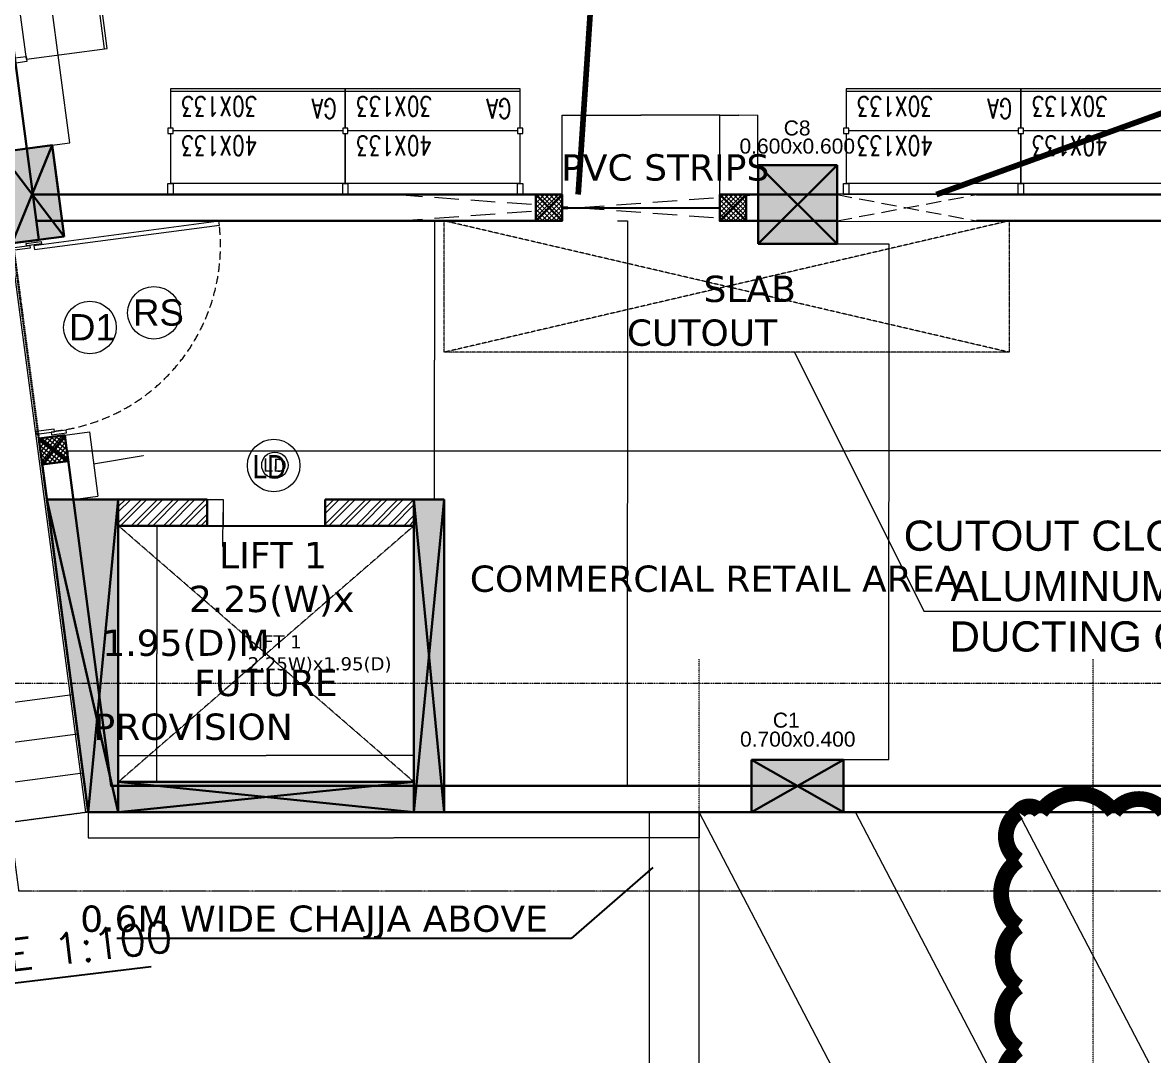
# Model space of a CAD drawing. Header units: inches. Extents: x 6 to 183294, y -48183 to 78918.
# Drawn here: x 122417 to 131022, y 34739 to 42599 of the extents above; entities that cross this region are included whole.
import ezdxf
from ezdxf.enums import TextEntityAlignment as Align

# ---------------------------------------------------------------- set-up
doc = ezdxf.new("R2010")
doc.units = ezdxf.units.IN
doc.header["$MEASUREMENT"] = 0
doc.set_wipeout_variables(frame=1)
doc.header["$PDMODE"] = 35
for name, pattern in [('( Hidden )', [0.375, 0.25, -0.125]), ('DASH', [0.35, 0.25, -0.1]), ('DIVIDE2', [0.625, 0.25, -0.125, 0, -0.125, 0, -0.125]), ('HIDDEN', [0.375, 0.25, -0.125]), ('PHANTOM2', [1.25, 0.625, -0.125, 0.125, -0.125, 0.125, -0.125])]:
    doc.linetypes.add(name, pattern=pattern)
for name, color, linetype, lineweight in [('asl comments 12-01-2023', 8, 'Continuous', 0), ('RACK', 8, 'Continuous', 0), ('RACKS CORE & NON-CORE', 8, 'Continuous', 0), ('SDA_COL NO. DETAILS', 8, 'Continuous', 0), ('SDA_DIM', 8, 'Continuous', 5), ('SDA_DIM DETAILS', 8, 'Continuous', 0), ('SDA_DOOR', 2, 'Continuous', 5), ('SDA_MEP CUTOUT_SLEEVES', 8, 'Continuous', 0), ('SDA_MEP INPUTS', 8, 'Continuous', 0), ('SDA_PLAN', 8, 'Continuous', 0), ('SDA_PROJECTIONS', 8, 'HIDDEN', 0), ('SDA_RCC', 1, 'Continuous', 30), ('SDA_SCHEDULES', 8, 'Continuous', 0), ('SDA_SCHEDULES DETAIL', 8, 'Continuous', 0), ('SDA_SECTION LINE', 8, 'Continuous', 0), ('SDA_TEXT_DETAILS', 8, 'Continuous', 0), ('SDA_TEXT_RAMP DETAILS', 8, 'Continuous', 0), ('SDA_VOID', 8, 'HIDDEN', 0), ('SDA_WALL', 7, 'Continuous', 30), ('Substation', 7, 'Continuous', 0)]:
    doc.layers.add(name, color=color, linetype=linetype, lineweight=lineweight)
doc.layers.add('S-COLUMN', color=1, linetype='Continuous')
doc.layers.add('SDA_TEXT', color=21, linetype='Continuous')
doc.styles.add('AR', font='arial.ttf')
doc.styles.add('arial', font='verdana.ttf')
doc.styles.add('ROMANS', font='simplex.shx', dxfattribs={"width": 0.7})
doc.styles.add('SIMP2', font='simplex.shx', dxfattribs={"height": 0.15})
doc.styles.get("Standard").update_dxf_attribs({"font": 'txt.shx'})
doc.styles.add('SWA', font='simplex.shx', dxfattribs={"width": 0.75, "height": 0.23})
doc.styles.add('UNIQUE', font='times.ttf', dxfattribs={"height": 0.16})
doc.linetypes.add('ZIGZAG', pattern='A,0.0001,-0.2,[131,ltypeshp.shx,S=0.2,R=0,X=-0.2,Y=0],-0.4,[131,ltypeshp.shx,S=0.2,R=180,X=0.2,Y=0],-0.2', length=0.8001)
doc.dimstyles.new('SDA-100', dxfattribs={"dimtxt": 0.2, "dimasz": 0.18, "dimexe": 0.18, "dimexo": 0.0625, "dimgap": 0.015, "dimtad": 0, "dimzin": 0, "dimdsep": 46, "dimtxsty": 'Standard', "dimblk": 'ARCHTICK', "dimcen": 0.09, "dimclrd": 27, "dimclre": 27, "dimclrt": 21, "dimadec": 0, "dimazin": 0, "dimtfac": 1, "dimtofl": 0, "dimtmove": 1, "dimatfit": 3, "dimfxl": 0, "dimtolj": 1, "dimtzin": 0, "dimlwd": -1, "dimlwe": -1, "dimarcsym": 0})
doc.dimstyles.new('SDA-50', dxfattribs={"dimtxt": 0.1, "dimasz": 0.05, "dimexe": 0.09, "dimexo": 0.009, "dimgap": 0, "dimtad": 0, "dimzin": 0, "dimdsep": 46, "dimtxsty": 'Standard', "dimblk": 'ARCHTICK', "dimcen": 0.1, "dimclrd": 27, "dimclre": 27, "dimclrt": 21, "dimadec": 0, "dimazin": 0, "dimtfac": 1, "dimtofl": 0, "dimtmove": 1, "dimatfit": 3, "dimfxl": 0, "dimtolj": 1, "dimtzin": 0, "dimlwd": -1, "dimlwe": -1, "dimarcsym": 0})
doc.dimstyles.new('SITE DIM', dxfattribs={"dimtxt": 0.15, "dimasz": 0.1, "dimexe": 0.1, "dimexo": 0.1, "dimgap": 0.1, "dimtad": 0, "dimzin": 0, "dimdsep": 46, "dimtxsty": 'SIMP2', "dimcen": 0.09, "dimdle": 0.15, "dimclrd": 5, "dimclre": 5, "dimclrt": 7, "dimazin": 0, "dimtfac": 1, "dimtofl": 0, "dimtmove": 0, "dimatfit": 3, "dimfxl": 0, "dimtolj": 1, "dimtzin": 0, "dimarcsym": 0})

# ---------------------------------------------------------------- blocks, each defined once
blk = doc.blocks.new('A$C69F62081')
blk.add_wipeout([(-0.5, 0), (0.5, 0), (0.5, 1), (-0.5, 1)]).dxf.layer = 'SDA_MEP CUTOUT_SLEEVES'
at = {"layer": 'SDA_MEP CUTOUT_SLEEVES', "linetype": '( Hidden )'}
for p, q in [((-0.5, 0), (0.5, 1)), ((-0.5, 1), (0.5, 0))]:
    blk.add_line(p, q, dxfattribs=at)
blk = doc.blocks.new('_ArchTick')
at = {"color": 0, "const_width": 0.15}
blk.add_lwpolyline([(-0.5, -0.5), (0.5, 0.5)], dxfattribs=at)
blk = doc.blocks.new('*D815')
at = {"layer": 'Defpoints', "color": 0}
for p in [(123820, 38970), (123820, 38770), (123941.9, 38770)]:
    blk.add_point(p, dxfattribs=at)
at = {"layer": 'SDA_DIM DETAILS'}
for p, q in [((123820, 38970), (123942, 38970)), ((123941.9, 38970), (123941.9, 38770)), ((123941.1, 38612.6), (123941.9, 38870)), ((123820, 38770), (123942, 38770)), ((123941.1, 38612.6), (123941.1, 38612.6))]:
    blk.add_line(p, q, dxfattribs=at)
at = {"layer": 'SDA_DIM DETAILS', "xscale": 0.05, "yscale": 0.05, "zscale": 0.05}
for p, rotation in [((123941.9, 38970), 90), ((123941.9, 38770), 270)]:
    blk.add_blockref('_ArchTick', p, dxfattribs=dict(at, rotation=rotation))
at = {"layer": 'SDA_DIM DETAILS', "insert": (123941.1, 38612.4), "char_height": 0.1, "attachment_point": 5, "rotation": 90}
blk.add_mtext('\\A1;200.00', dxfattribs=at)
blk = doc.blocks.new('*D816')
at = {"layer": 'Defpoints', "color": 0}
for p in [(125395, 37020.5), (123145, 36820), (125395, 36820)]:
    blk.add_point(p, dxfattribs=at)
at = {"layer": 'SDA_DIM DETAILS'}
for p, q in [((123145, 36820), (123145, 37020.5)), ((123145, 37020.5), (124269.7, 37020.5)), ((125395, 37020.5), (124270.3, 37020.5)), ((125395, 36820), (125395, 37020.5))]:
    blk.add_line(p, q, dxfattribs=at)
at = {"layer": 'SDA_DIM DETAILS', "xscale": 0.05, "yscale": 0.05, "zscale": 0.05, "rotation": 180}
blk.add_blockref('_ArchTick', (123145, 37020.5), dxfattribs=at)
at = {"layer": 'SDA_DIM DETAILS', "xscale": 0.05, "yscale": 0.05, "zscale": 0.05}
blk.add_blockref('_ArchTick', (125395, 37020.5), dxfattribs=at)
at = {"layer": 'SDA_DIM DETAILS', "insert": (124270, 37020.5), "char_height": 0.1, "attachment_point": 5}
blk.add_mtext('\\A1;2250.00', dxfattribs=at)
blk = doc.blocks.new('*D817')
at = {"layer": 'Defpoints', "color": 0}
for p in [(123145, 38770), (123145, 36820), (123438.5, 36820)]:
    blk.add_point(p, dxfattribs=at)
at = {"layer": 'SDA_DIM DETAILS'}
for p, q in [((123145, 38770), (123438.5, 38770)), ((123438.5, 38770), (123438.5, 37795.2)), ((123438.5, 36820), (123438.5, 37794.7)), ((123145, 36820), (123438.5, 36820))]:
    blk.add_line(p, q, dxfattribs=at)
at = {"layer": 'SDA_DIM DETAILS', "xscale": 0.05, "yscale": 0.05, "zscale": 0.05}
for p, rotation in [((123438.5, 38770), 90), ((123438.5, 36820), 270)]:
    blk.add_blockref('_ArchTick', p, dxfattribs=dict(at, rotation=rotation))
at = {"layer": 'SDA_DIM DETAILS', "insert": (123438.5, 37795), "char_height": 0.1, "attachment_point": 5, "rotation": 90}
blk.add_mtext('\\A1;1950.00', dxfattribs=at)
blk = doc.blocks.new('A$C7A2D250A')
at = {"layer": 'SDA_RCC', "extrusion": (0, 0, -1)}
h = blk.add_hatch(color=252, dxfattribs=at)
h.dxf.hatch_style = 1
h.paths.add_polyline_path([(0.5, -0.5), (0.5, 0.5), (-0.5, 0.5), (-0.5, -0.5)])
for p, q in [((-0.5, -0.5), (0.5, 0.5)), ((0.5, -0.5), (-0.5, 0.5)), ((-0.5, -0.5), (-0.5, 0.5)), ((-0.5, 0.5), (0.5, 0.5)), ((0.5, 0.5), (0.5, -0.5)), ((0.5, -0.5), (-0.5, -0.5))]:
    blk.add_line(p, q, dxfattribs=at)
blk = doc.blocks.new('*U201')
at = {"linetype": 'Continuous', "lineweight": 0}
for points in [[(0, -0.1), (0.035, -0.1), (0.035, -0.115), (0.055, -0.115), (0.055, 0.025), (0.035, 0.025), (0.035, 0.115), (0.015, 0.115), (0.015, 0.1), (0, 0.1)], [(1.5, -0.1), (1.465, -0.1), (1.465, -0.115), (1.445, -0.115), (1.445, 0.025), (1.465, 0.025), (1.465, 0.115), (1.485, 0.115), (1.485, 0.1), (1.5, 0.1)]]:
    blk.add_wipeout(points, dxfattribs=at).dxf.layer = 'SDA_DOOR'
at = {"layer": 'SDA_DOOR', "color": 7, "linetype": 'Continuous', "lineweight": 30}
for p, q in [((0, 0.1), (0, -0.1)), ((1.5, 0.1), (1.5, -0.1))]:
    blk.add_line(p, q, dxfattribs=at)
at = {"layer": 'SDA_DOOR', "linetype": 'Continuous'}
for points in [[(0.07, 1.475), (0.04, 1.475), (0.04, 0.055), (0.07, 0.055)], [(0.07, 1.475), (0.04, 1.475), (0.04, 0.055), (0.07, 0.055)], [(0.015, 0), (0.015, 0.115), (0.035, 0.115), (0.035, 0)], [(1.485, 0), (1.485, 0.115), (1.465, 0.115), (1.465, 0)], [(0.035, -0.115), (0.035, 0.025), (0.055, 0.025), (0.055, -0.115)], [(1.465, -0.115), (1.465, 0.025), (1.445, 0.025), (1.445, -0.115)]]:
    blk.add_lwpolyline(points, close=True, dxfattribs=at)
at = {"layer": 'SDA_DOOR', "linetype": '( Hidden )', "ltscale": 0.25}
blk.add_arc((0.04, 0.055), 1.4203, 358.78971, 88.78971, dxfattribs=at)
blk = doc.blocks.new('A$C7A0A1DC5')
blk.add_wipeout([(0, 1), (1, 1), (1, 0), (0, 0)]).dxf.layer = 'SDA_RCC'
at = {"layer": 'SDA_RCC', "lineweight": 5}
h = blk.add_hatch(dxfattribs=at)
h.set_pattern_fill('ANSI37', color=252, scale=0.04, style=0)
h.set_pattern_definition([(45, (0, 0), (-0.089803, 0.089803), []), (135, (0, 0), (-0.089803, -0.089803), [])])
h.paths.add_polyline_path([(0, 1), (1, 1), (1, 0), (0, 0)])
at = {"layer": 'SDA_RCC'}
for p, q in [((0, 1), (1, 0)), ((1, 1), (0, 0))]:
    blk.add_line(p, q, dxfattribs=at)
blk.add_lwpolyline([(0, 1), (1, 1), (1, 0), (0, 0)], close=True, dxfattribs=at)
blk = doc.blocks.new('*U203')
blk.add_circle((0.2, 0.2), 0.2)
at = {"style": 'AR'}
blk.add_attdef('DOOR', (0.0399, 0.102), '', height=0.2, dxfattribs=at)
blk = doc.blocks.new('*U155')
blk.add_circle((0.2, 0.2), 0.2)
at = {"style": 'AR'}
blk.add_attdef('DOOR', text='', height=0.2, dxfattribs=at).set_placement((0.2, 0.2), align=Align.MIDDLE_CENTER)
blk = doc.blocks.new('*U239')
blk.add_circle((0.2, 0.2), 0.2)
at = {"style": 'AR'}
blk.add_attdef('DOOR', (0.0399, 0.102), '', height=0.2, dxfattribs=at)
blk = doc.blocks.new('COL NOS DETAIL 9 JUNE')
at = {"layer": 'SDA_COL NO. DETAILS', "ltscale": 0.8, "style": 'AR'}
for s, p in [('C8', (54.0918, -119.2214)), ('0.600x0.600', (53.7555, -119.3593)), ('C1', (54.0088, -123.7278)), ('0.700x0.400', (53.7593, -123.8723, -98.799))]:
    blk.add_text(s, height=0.1143, dxfattribs=at).set_placement(p, align=Align.TOP_LEFT)
blk = doc.blocks.new('*D687')
at = {"layer": 'Defpoints', "color": 0}
for p in [(125548.3, 41090), (125551.9, 41090), (125548.3, 38970)]:
    blk.add_point(p, dxfattribs=at)
at = {"layer": 'SDA_DIM', "color": 27}
for p, q in [((125548.4, 41090), (125552.1, 41090)), ((125551.9, 41090), (125551.9, 40030.5)), ((125551.9, 38970), (125551.9, 40029.4)), ((125548.4, 38970), (125552.1, 38970))]:
    blk.add_line(p, q, dxfattribs=at)
at = {"layer": 'SDA_DIM', "color": 27, "xscale": 0.18, "yscale": 0.18, "zscale": 0.18}
for p, rotation in [((125551.9, 41090), 90), ((125551.9, 38970), 270)]:
    blk.add_blockref('_ArchTick', p, dxfattribs=dict(at, rotation=rotation))
at = {"layer": 'SDA_DIM', "color": 21, "insert": (125551.9, 40030), "char_height": 0.2, "attachment_point": 5, "rotation": 90}
blk.add_mtext('\\A1;2120.00', dxfattribs=at)
blk = doc.blocks.new('*D688')
at = {"layer": 'Defpoints', "color": 0}
for p in [(122737.8, 39459.6), (122989.4, 38994.7), (122802.4, 38970)]:
    blk.add_point(p, dxfattribs=at)
at = {"layer": 'SDA_DIM', "color": 27}
for p, q in [((122737.8, 39459.6), (122924.9, 39484.3)), ((122924.7, 39484.3), (122989.4, 38994.7)), ((123333.5, 39302.4), (122957.1, 39239.5)), ((123333.5, 39302.4), (123333.5, 39302.4)), ((122802.5, 38970), (122989.6, 38994.7))]:
    blk.add_line(p, q, dxfattribs=at)
at = {"layer": 'SDA_DIM', "color": 27, "xscale": 0.18, "yscale": 0.18, "zscale": 0.18}
for p, rotation in [((122924.7, 39484.3), 97.52280448127408), ((122989.4, 38994.7), 277.5228044812741)]:
    blk.add_blockref('_ArchTick', p, dxfattribs=dict(at, rotation=rotation))
at = {"layer": 'SDA_DIM', "color": 21, "insert": (123333.5, 39302.9), "char_height": 0.2, "attachment_point": 5, "rotation": 277.5228}
blk.add_mtext('\\A1;493.87', dxfattribs=at)
blk = doc.blocks.new('*D690')
at = {"layer": 'Defpoints', "color": 0}
for p in [(128013, 41893), (127722.5, 41290), (128012.8, 41289.8)]:
    blk.add_point(p, dxfattribs=at)
at = {"layer": 'SDA_DIM', "color": 27}
for p, q in [((127722.5, 41290), (127722.7, 41893.3)), ((127722.7, 41893.2), (127867.4, 41893.1)), ((128013, 41893), (127868.4, 41893.1)), ((128012.8, 41289.9), (128013, 41893.2))]:
    blk.add_line(p, q, dxfattribs=at)
at = {"layer": 'SDA_DIM', "color": 27, "xscale": 0.18, "yscale": 0.18, "zscale": 0.18}
for p, rotation in [((127722.7, 41893.2), 179.9751135142438), ((128013, 41893), 359.9751135142437)]:
    blk.add_blockref('_ArchTick', p, dxfattribs=dict(at, rotation=rotation))
at = {"layer": 'SDA_DIM', "color": 21, "insert": (127867.9, 41893.1), "char_height": 0.2, "attachment_point": 5, "rotation": 359.97511}
blk.add_mtext('\\A1;290.32', dxfattribs=at)
blk = doc.blocks.new('*D701')
at = {"layer": 'Defpoints', "color": 0}
for p in [(126944.5, 41090), (127019.8, 41090), (126944.5, 36790)]:
    blk.add_point(p, dxfattribs=at)
at = {"layer": 'SDA_DIM', "color": 27}
for p, q in [((126944.5, 41090), (127020, 41090)), ((127019.8, 41090), (127019.8, 38940.5)), ((127019.8, 36790), (127019.8, 38939.4)), ((126944.5, 36790), (127020, 36790))]:
    blk.add_line(p, q, dxfattribs=at)
at = {"layer": 'SDA_DIM', "color": 27, "xscale": 0.18, "yscale": 0.18, "zscale": 0.18}
for p, rotation in [((127019.8, 41090), 90), ((127019.8, 36790), 270)]:
    blk.add_blockref('_ArchTick', p, dxfattribs=dict(at, rotation=rotation))
at = {"layer": 'SDA_DIM', "color": 21, "insert": (127019.8, 38940), "char_height": 0.2, "attachment_point": 5, "rotation": 90}
blk.add_mtext('\\A1;4300.00', dxfattribs=at)
blk = doc.blocks.new('*D702')
at = {"layer": 'Defpoints', "color": 0}
for p in [(128619.2, 40915), (128619.2, 36990), (129008.5, 36990)]:
    blk.add_point(p, dxfattribs=at)
at = {"layer": 'SDA_DIM', "color": 27}
for p, q in [((128619.3, 40915), (129008.7, 40915)), ((129008.5, 40915), (129008.5, 38953.1)), ((129008.5, 36990), (129008.5, 38951.9)), ((128619.3, 36990), (129008.7, 36990))]:
    blk.add_line(p, q, dxfattribs=at)
at = {"layer": 'SDA_DIM', "color": 27, "xscale": 0.18, "yscale": 0.18, "zscale": 0.18}
for p, rotation in [((129008.5, 40915), 90), ((129008.5, 36990), 270)]:
    blk.add_blockref('_ArchTick', p, dxfattribs=dict(at, rotation=rotation))
at = {"layer": 'SDA_DIM', "color": 21, "insert": (129008.5, 38952.5), "char_height": 0.2, "attachment_point": 5, "rotation": 90}
blk.add_mtext('\\A1;3925.00', dxfattribs=at)
blk = doc.blocks.new('*D703')
at = {"layer": 'Defpoints', "color": 0}
for p in [(134665, 39339), (122763.9, 39261.3), (134665, 39261.3)]:
    blk.add_point(p, dxfattribs=at)
at = {"layer": 'SDA_DIM', "color": 27}
for p, q in [((122763.9, 39261.4), (122763.9, 39339.2)), ((122763.9, 39339), (128713.9, 39339)), ((134665, 39339), (128715, 39339)), ((134665, 39261.4), (134665, 39339.2))]:
    blk.add_line(p, q, dxfattribs=at)
at = {"layer": 'SDA_DIM', "color": 27, "xscale": 0.18, "yscale": 0.18, "zscale": 0.18, "rotation": 180}
blk.add_blockref('_ArchTick', (122763.9, 39339), dxfattribs=at)
at = {"layer": 'SDA_DIM', "color": 27, "xscale": 0.18, "yscale": 0.18, "zscale": 0.18}
blk.add_blockref('_ArchTick', (134665, 39339), dxfattribs=at)
at = {"layer": 'SDA_DIM', "color": 21, "insert": (128714.5, 39339), "char_height": 0.2, "attachment_point": 5}
blk.add_mtext('\\A1;11901.03', dxfattribs=at)
blk = doc.blocks.new('*D723')
at = {"layer": 'Defpoints', "color": 0}
for p in [(122056.6, 44614.2), (122383.6, 44657.3), (122449.2, 41640)]:
    blk.add_point(p, dxfattribs=at)
at = {"layer": 'SDA_DIM', "color": 27}
for p, q in [((122056.6, 44614.2), (122383.8, 44657.4)), ((122383.6, 44657.3), (122579.9, 43170.8)), ((122776.3, 41683.1), (122580, 43169.7)), ((122449.3, 41640), (122776.5, 41683.2))]:
    blk.add_line(p, q, dxfattribs=at)
at = {"layer": 'SDA_DIM', "color": 27, "xscale": 0.18, "yscale": 0.18, "zscale": 0.18}
for p, rotation in [((122383.6, 44657.3), 97.52045994386103), ((122776.3, 41683.1), 277.520459943861)]:
    blk.add_blockref('_ArchTick', p, dxfattribs=dict(at, rotation=rotation))
at = {"layer": 'SDA_DIM', "color": 21, "insert": (122580, 43170.2), "char_height": 0.2, "attachment_point": 5, "rotation": 277.52046}
blk.add_mtext('\\A1;3000.00', dxfattribs=at)
blk = doc.blocks.new('*D734')
at = {"layer": 'Defpoints', "color": 0}
for p in [(122915.1, 36589.9), (127565, 36589.9), (127565, 36395)]:
    blk.add_point(p, dxfattribs=at)
at = {"layer": 'SDA_DIM', "color": 27}
for p, q in [((122915.1, 36589.9), (122915.1, 36394.8)), ((127565, 36589.9), (127565, 36394.8)), ((122915.1, 36395), (125239.4, 36395)), ((127565, 36395), (125240.6, 36395))]:
    blk.add_line(p, q, dxfattribs=at)
at = {"layer": 'SDA_DIM', "color": 27, "xscale": 0.18, "yscale": 0.18, "zscale": 0.18, "rotation": 180}
blk.add_blockref('_ArchTick', (122915.1, 36395), dxfattribs=at)
at = {"layer": 'SDA_DIM', "color": 27, "xscale": 0.18, "yscale": 0.18, "zscale": 0.18}
blk.add_blockref('_ArchTick', (127565, 36395), dxfattribs=at)
at = {"layer": 'SDA_DIM', "color": 21, "insert": (125240, 36395), "char_height": 0.2, "attachment_point": 5}
blk.add_mtext('\\A1;4649.91', dxfattribs=at)
blk = doc.blocks.new('*D735')
at = {"layer": 'Defpoints', "color": 0}
for p in [(127565, 36589.9), (127185.4, 30589.8), (127565, 30589.8)]:
    blk.add_point(p, dxfattribs=at)
at = {"layer": 'SDA_DIM', "color": 27}
for p, q in [((127564.9, 36589.9), (127185.3, 36589.9)), ((127185.4, 36589.9), (127185.4, 33590.4)), ((127185.4, 30589.8), (127185.4, 33589.3)), ((127564.9, 30589.8), (127185.3, 30589.8))]:
    blk.add_line(p, q, dxfattribs=at)
at = {"layer": 'SDA_DIM', "color": 27, "xscale": 0.18, "yscale": 0.18, "zscale": 0.18}
for p, rotation in [((127185.4, 36589.9), 90), ((127185.4, 30589.8), 270)]:
    blk.add_blockref('_ArchTick', p, dxfattribs=dict(at, rotation=rotation))
at = {"layer": 'SDA_DIM', "color": 21, "insert": (127185.4, 33589.9), "char_height": 0.2, "attachment_point": 5, "rotation": 90}
blk.add_mtext('\\A1;6000.08', dxfattribs=at)
blk = doc.blocks.new('*D782')
at = {"layer": 'Defpoints', "color": 0}
for p in [(127722.5, 41893.2), (126522.5, 41289.8), (127722.5, 41290)]:
    blk.add_point(p, dxfattribs=at)
at = {"layer": 'SDA_DIM', "color": 27}
for p, q in [((126522.5, 41289.9), (126522.5, 41893.3)), ((126522.5, 41893.2), (127121.9, 41893.2)), ((127722.5, 41893.2), (127123, 41893.2)), ((127722.5, 41290), (127722.5, 41893.3))]:
    blk.add_line(p, q, dxfattribs=at)
at = {"layer": 'SDA_DIM', "color": 27, "xscale": 0.18, "yscale": 0.18, "zscale": 0.18, "rotation": 180}
blk.add_blockref('_ArchTick', (126522.5, 41893.2), dxfattribs=at)
at = {"layer": 'SDA_DIM', "color": 27, "xscale": 0.18, "yscale": 0.18, "zscale": 0.18}
blk.add_blockref('_ArchTick', (127722.5, 41893.2), dxfattribs=at)
at = {"layer": 'SDA_DIM', "color": 21, "insert": (127122.5, 41893.2), "char_height": 0.2, "attachment_point": 5}
blk.add_mtext('\\A1;1200.00', dxfattribs=at)
blk = doc.blocks.new('column')
at = {"layer": 'SDA_RCC'}
h = blk.add_hatch(color=252, dxfattribs=at)
h.dxf.hatch_style = 1
h.paths.add_polyline_path([(-0.5, 0.5), (-0.5, -0.5), (0.5, -0.5), (0.5, 0.5)])
for p, q in [((-0.5, 0.5), (-0.5, -0.5)), ((0.5, 0.5), (-0.5, 0.5)), ((-0.5, -0.5), (0.5, 0.5)), ((0.5, -0.5), (-0.5, 0.5)), ((0.5, -0.5), (0.5, 0.5)), ((-0.5, -0.5), (0.5, -0.5))]:
    blk.add_line(p, q, dxfattribs=at)
blk = doc.blocks.new('NEW COLS 9 JUNE')
at = {"layer": 'S-COLUMN'}
for p, xscale, yscale, rotation in [((48.3776, -119.7824, -197.598), 0.7, 0.398734197914243, 97.52280799173022), ((54.2021, -124.2854, -197.598), 0.3999999999998636, 0.6999999999998181, 270)]:
    blk.add_blockref('column', p, dxfattribs=dict(at, xscale=xscale, yscale=yscale, rotation=rotation))
at = {"layer": 'S-COLUMN', "xscale": 0.599999999999909, "yscale": 0.6004197736397572}
blk.add_blockref('column', (54.2021, -119.8602, -197.598), dxfattribs=at)
blk = doc.blocks.new('*U504')
at = {"color": 150, "true_color": 0x007af5}
for p, q in [((20, 0), (1350, 0)), ((20, -85), (1350, -85)), ((20, -85), (20, -465)), ((1350, -465), (1350, -85)), ((20, -505), (20, -805)), ((1350, -805), (1350, -505)), ((20, -785), (1350, -785)), ((20, -805), (1350, -805))]:
    blk.add_line(p, q, dxfattribs=at)
for points in [[(40, 0), (40, -85), (0, -85), (0, 0)], [(1370, 0), (1370, -85), (1330, -85), (1330, 0)]]:
    blk.add_lwpolyline(points, close=True, dxfattribs=at)
at = {"layer": 'RACK', "color": 40, "lineweight": 5}
blk.add_line((40, -485), (1330, -485), dxfattribs=at)
for points in [[(40, -465), (0, -465), (0, -505), (40, -505)], [(1370, -465), (1330, -465), (1330, -505), (1370, -505)]]:
    blk.add_lwpolyline(points, close=True, dxfattribs=at)
at = {"layer": 'RACK', "color": 7, "lineweight": 5, "style": 'SWA', "width": 0.75}
for s, p in [('40X133', (688.6, -446.2)), ('30X133', (688.6, -746.2))]:
    blk.add_text(s, height=150, dxfattribs=at).set_placement(p)
at = {"layer": 'RACK', "color": 1, "lineweight": 5, "style": 'SWA', "width": 0.75}
blk.add_text('GA', height=150, dxfattribs=at).set_placement((86.4, -727.8))
blk = doc.blocks.new('*U501')
at = {"color": 150, "true_color": 0x007af5}
for p, q in [((20, 0), (1350, 0)), ((20, -85), (1350, -85)), ((20, -85), (20, -705)), ((1350, -705), (1350, -85)), ((20, -685), (1350, -685)), ((20, -705), (1350, -705))]:
    blk.add_line(p, q, dxfattribs=at)
for points in [[(40, 0), (40, -85), (0, -85), (0, 0)], [(1370, 0), (1370, -85), (1330, -85), (1330, 0)]]:
    blk.add_lwpolyline(points, close=True, dxfattribs=at)
at = {"style": 'ROMANS', "width": 0.8}
blk.add_text('60X133', height=200, dxfattribs=at).set_placement((402.3, -659.2))
blk = doc.blocks.new('gr cat')
at = {"color": 2}
blk.add_lwpolyline([(-25.7404, -15.1594), (-25.5476, -15.1339), (-25.4981, -15.5094)], dxfattribs=at)
at = {"layer": 'RACKS CORE & NON-CORE'}
for name, p, xscale, yscale, zscale, rotation in [('*U501', (-25.8259, -14.5087, 197.598), 0.0009999999999999996, 0.0009999999999999996, 0.0009999999999999996, 97.52045994384716), ('*U504', (-23.2972, -15.5088, 493.995), 0.001, 0.001, 0.001, 180), ('*U504', (-21.9672, -15.5088, 493.995), 0.001, 0.001, 0.001, 180), ('*U504', (-18.1552, -15.5088, -5784.5724), 0.001, 0.001, 0.001, 180), ('*U504', (-16.8252, -15.5088, -5784.5724), 0.001, 0.001, 0.001, 180)]:
    blk.add_blockref(name, p, dxfattribs=dict(at, xscale=xscale, yscale=yscale, zscale=zscale, rotation=rotation))

msp = doc.modelspace()

# ---------------------------------------------------------------- hatches: boundary and pattern name
at = {"layer": 'SDA_RCC', "extrusion": (0, 0, -1)}
h = msp.add_hatch(color=252, dxfattribs=at)
h.dxf.hatch_style = 1
h.paths.add_polyline_path([(-122600.682, 38969.968), (-122914.979, 36589.968), (-123144.979, 36589.968), (-123144.979, 38969.968)])
at = {"layer": 'SDA_RCC', "lineweight": 0}
h = msp.add_hatch(dxfattribs=at)
h.set_pattern_fill('ANSI32', color=8, scale=230, angle=360)
h.set_pattern_definition([(45, (119925.07, 14227.54), (-60.98796, 60.98796), []), (45, (119965.73, 14227.54), (-60.98796, 60.98796), [])])
h.paths.add_polyline_path([(125394.979, 38969.968), (125394.979, 38769.968), (124719.979, 38769.968), (124719.979, 38969.968)])
h.paths.add_polyline_path([(123819.979, 38969.968), (123819.979, 38769.968), (123144.979, 38769.968), (123144.979, 38969.968)])

# ---------------------------------------------------------------- linework, layer by layer
at = {"layer": 'asl comments 12-01-2023', "elevation": -197133.873}
msp.add_lwpolyline([(119377.67, 63247.632), (132232.862, 63247.636), (132232.862, 64807.636), (139711.2, 64807.636), (139711.2, 66208.336), (142228.703, 66208.324), (142228.712, 68307.636), (149143.243, 68307.636), (149143.243, 66887.636), (155075.207, 66887.635), (159065.823, 36589.341), (122898.097, 36589.339), (119377.67, 63247.632)], dxfattribs=at)
at = {"layer": 'SDA_PLAN', "elevation": -197133.873}
for points in [[(122797.15, 37482.222), (121607.479, 37325.117)], [(122836.426, 37184.804), (121646.755, 37027.699)], [(122875.703, 36887.386), (121686.031, 36730.281)], [(122914.979, 36589.968), (121725.308, 36432.863)], [(127564.979, 30539.833), (127564.979, 36589.968)], [(127564.979, 30589.833), (129131.724, 33589.968), (127564.979, 36589.968)], [(128780.948, 30589.833), (130322.01, 33589.968), (128755.265, 36589.968)], [(130020.047, 30589.833), (131561.108, 33589.968), (129994.364, 36589.968)]]:
    msp.add_lwpolyline(points, dxfattribs=at)
at = {"layer": 'SDA_RCC', "extrusion": (0, 0, -1)}
for p, q in [((122600.682, 38969.968, -197133.873), (123144.979, 36589.968, -197133.873)), ((122600.682, 38969.968, -197133.873), (122914.979, 36589.968, -197133.873)), ((123144.979, 38969.968, -197133.873), (122914.979, 36589.968, -197133.873)), ((123144.979, 36589.968, -197133.873), (123144.979, 38969.968, -197133.873)), ((122914.979, 36589.968, -197133.873), (123144.979, 36589.968, -197133.873))]:
    msp.add_line(p, q, dxfattribs=at)
at = {"layer": 'SDA_RCC'}
msp.add_line((123144.979, 38969.968, -197133.873), (122600.682, 38969.968, -197133.873), dxfattribs=at)
at = {"layer": 'SDA_RCC', "color": 7}
for p, q in [((123144.979, 38969.968, -197133.873), (123819.979, 38969.968, -197133.873)), ((123819.979, 38769.968, -197133.873), (123819.979, 38969.968, -197133.873)), ((124719.979, 38969.968, -197133.873), (125394.979, 38969.968, -197133.873)), ((124719.979, 38769.968, -197133.873), (124719.979, 38969.968, -197133.873)), ((123144.979, 38769.968, -197133.873), (123819.979, 38769.968, -197133.873)), ((124719.979, 38769.968, -197133.873), (125394.979, 38769.968, -197133.873))]:
    msp.add_line(p, q, dxfattribs=at)
at = {"layer": 'SDA_RCC', "linetype": '( Hidden )', "lineweight": 9}
for p, q in [((125394.979, 38769.968, -197133.873), (123144.979, 36819.968, -197133.873)), ((125394.979, 36820.03, -197133.873), (123144.979, 38769.968, -197133.873))]:
    msp.add_line(p, q, dxfattribs=at)
at = {"layer": 'SDA_RCC', "color": 2, "lineweight": -3}
msp.add_line((123819.979, 38769.968, -197133.873), (124719.979, 38769.968, -197133.873), dxfattribs=at)
at = {"layer": 'SDA_SCHEDULES DETAIL'}
msp.add_circle((124336.342, 39230.47, -98334.873), 100, dxfattribs=at)
at = {"layer": 'SDA_SECTION LINE', "linetype": 'PHANTOM2'}
msp.add_line((163065.331, 37569.863, -493530.873), (119443.039, 37569.863, -493530.873), dxfattribs=at)
at = {"layer": 'SDA_TEXT_RAMP DETAILS', "linetype": 'DIVIDE2', "ltscale": 0.5, "elevation": -295932.873}
for points in [[(127564.979, 30008.728), (127564.979, 37753.951)], [(130564.979, 30080.85), (130564.979, 37753.951)]]:
    msp.add_lwpolyline(points, dxfattribs=at)
at = {"layer": 'SDA_VOID', "elevation": -197133.873}
for points in [[(129924.979, 41089.968), (129924.979, 40089.968)], [(129924.979, 40089.968), (125624.979, 40089.968)]]:
    msp.add_lwpolyline(points, dxfattribs=at)
at = {"layer": 'SDA_WALL', "elevation": -197133.873}
for points in [[(122540.752, 40946.591), (120519.37, 56258.263)], [(154687.133, 36589.968), (122914.979, 36589.968), (122559.316, 39283.216)], [(154687.133, 36789.968), (123090.304, 36789.968), (122757.594, 39309.4)]]:
    msp.add_lwpolyline(points, dxfattribs=at)
at = {"layer": 'Substation', "color": 4, "const_width": 120, "elevation": -197133.873}
msp.add_lwpolyline([(131104.933, 36589.968, 0.52056705), (130719.957, 36589.968, 0.52056705), (130164.027, 36589.968, 0.52056705), (129994.364, 36589.968, 0.52056705), (129994.364, 36224.356, 0.52056705), (129994.364, 35719.953, 0.52056705), (129994.364, 35260.716, 0.52056705), (129994.364, 34785.458, 0.52056705), (129994.364, 34337.331, 0.52056705), (129994.364, 33947.37, 0.52056705), (129994.364, 33511.978, 0.52056705), (129994.364, 32893.884, 0.52056705), (129994.364, 32487.105, 0.52056705), (129994.364, 32137.237, 0.52056705), (129994.364, 31591.763, 0.52056705), (129994.364, 31010.154, 0.52056705), (129994.364, 30608.788, 0.52056705), (129994.364, 30018.984, 0.52056705), (129994.364, 29568.046, 0.52056705), (129994.364, 29177.734, 0.52056705), (129994.364, 28802.245, 0.52056705), (129994.364, 28352.713, 0.52056705)], format="xyb", dxfattribs=at)

# ---------------------------------------------------------------- block references
at = {"layer": 'SDA_RCC', "zscale": 1000, "rotation": 180}
for p, xscale, yscale in [((125509.979, 37779.968, -197133.873), -230, 2379.999999999999), ((124269.979, 36704.968, -197133.873), -2250, 230)]:
    msp.add_blockref('A$C7A2D250A', p, dxfattribs=dict(at, xscale=xscale, yscale=yscale))

# ---------------------------------------------------------------- texts
at = {"layer": 'SDA_MEP INPUTS', "lineweight": 0, "insert": (131853.246, 38809.261, -98334.873), "char_height": 230, "width": 5580.0621, "attachment_point": 2, "style": 'UNIQUE'}
msp.add_mtext('{\\fArial|b0|i0|c0|p34;CUTOUT CLOSURE TO BE DONE IN ALUMINUM PARTITION  AFTER DUCTING ON WALL & CEILING  CUTOUT}', dxfattribs=at)
at = {"layer": 'SDA_MEP INPUTS', "color": 3, "lineweight": 0, "insert": (121503.524, 35401.325, -24303222.691), "char_height": 235.06689, "attachment_point": 4, "rotation": 6.9221028, "style": 'SIMP2'}
msp.add_mtext('{\\Fsimplex.shx;SLOPE }{\\Fsimplex.shx;1:100}', dxfattribs=at)
at = {"layer": 'SDA_SCHEDULES DETAIL', "style": 'AR'}
msp.add_attdef('LD', text='', height=100, rotation=358.975642, dxfattribs=at).set_placement((124336.342, 39230.47, -98334.873), align=Align.MIDDLE_CENTER)
at = {"layer": 'SDA_TEXT', "char_height": 200, "style": 'arial'}
for s, insert, width, attachment_point in [('PVC STRIPS', (126514.628, 41596.935, -98334.873), 3735.07, 1), ('\\pi583.49155;SLAB \\pi583.49155;CUTOUT', (127015.011, 40672.922, -197133.873), 1891.89915, 1), ('\\pi888.08143;LIFT 1\\P\\pi659.47162;2.25(W)x \\pi659.47162;1.95(D)M', (123023.216, 37743.485, -98334.873), 2641.84452, 7), ('COMMERCIAL RETAIL AREA', (125819.732, 38466.99, -98334.873), 3735.07, 1), ('\\pi767.39640;FUTURE \\pi767.39640;PROVISION', (122955.472, 37136.569, -394731.873), 2641.84452, 7)]:
    msp.add_mtext(s, dxfattribs=dict(at, insert=insert, width=width, attachment_point=attachment_point))
at = {"layer": 'SDA_TEXT', "insert": (126413.786, 35879.706, -98334.873), "char_height": 200, "width": 3808.21855, "attachment_point": 3, "rotation": 0.0001837, "style": 'arial'}
msp.add_mtext('\\pt3;0.6M WIDE CHAJJA ABOVE', dxfattribs=at)
at = {"layer": 'SDA_TEXT_DETAILS', "insert": (124011.752, 37651.445, -98334.873), "char_height": 100, "width": 669.21153, "attachment_point": 7, "style": 'arial'}
msp.add_mtext('\\pi118.18535;LIFT 1\\P2.25W)x1.95(D)', dxfattribs=at)

# ---------------------------------------------------------------- dimensions: what is measured, and where the dimension line sits
at = {"layer": 'SDA_DIM'}
dim = msp.add_aligned_dim(p1=(122449.217, 41639.96, -197133.873), p2=(122056.576, 44614.154, -197133.873), distance=-329.907, dimstyle='SDA-100', dxfattribs=at)
dim.commit()
dim.dimension.update_dxf_attribs({"geometry": '*D723', "text_midpoint": (122579.966, 43170.235, -98334.873)})
for base, p1, p2, picture, middle in [((129008.519, 36989.968, -98334.873), (128619.202, 40914.968, -295932.873), (128619.202, 36989.968, -295932.873), '*D702', (129008.519, 38952.468, -98334.873)), ((127185.437, 30589.833, -98334.873), (127564.979, 36589.915, -98334.873), (127564.979, 30589.833, -197133.873), '*D735', (127185.437, 33589.874, -98334.873))]:
    dim = msp.add_linear_dim(base=base, p1=p1, p2=p2, angle=90, dimstyle='SDA-100', dxfattribs=at)
    dim.commit()
    dim.dimension.update_dxf_attribs({"geometry": picture, "text_midpoint": middle})
dim = msp.add_linear_dim(base=(127564.979, 36395.016, -98334.873), p1=(122915.065, 36589.915, -295932.873), p2=(127564.979, 36589.915, -197133.873), dimstyle='SDA-100', dxfattribs=at)
dim.commit()
dim.dimension.update_dxf_attribs({"geometry": '*D734', "text_midpoint": (125240.022, 36395.016, -98334.873)})
at = {"layer": 'SDA_DIM DETAILS'}
dim = msp.add_linear_dim(base=(123941.942, 38769.968, -197133.873), p1=(123819.979, 38969.968, -197133.873), p2=(123819.979, 38769.968, -197133.873), angle=270, dimstyle='SDA-50', override={"dimclrd": 256, "dimclre": 256, "dimclrt": 256, "dimtfillclr": 256}, dxfattribs=at)
dim.commit()
dim.dimension.update_dxf_attribs({"geometry": '*D815', "text_midpoint": (123941.112, 38612.637, -197133.873), "dimtype": 160})
dim = msp.add_linear_dim(base=(123438.457, 36819.968, -197133.873), p1=(123144.979, 38769.968, -197133.873), p2=(123144.979, 36819.968, -197133.873), angle=270, dimstyle='SDA-50', override={"dimclrd": 256, "dimclre": 256, "dimclrt": 256, "dimtfillclr": 256}, dxfattribs=at)
dim.commit()
dim.dimension.update_dxf_attribs({"geometry": '*D817', "text_midpoint": (123438.457, 37794.968, -197133.873)})
dim = msp.add_linear_dim(base=(125394.979, 37020.452, -197133.873), p1=(123144.979, 36819.968, -197133.873), p2=(125394.979, 36820.03, -197133.873), dimstyle='SDA-50', override={"dimclrd": 256, "dimclre": 256, "dimclrt": 256, "dimtfillclr": 256}, dxfattribs=at)
dim.commit()
dim.dimension.update_dxf_attribs({"geometry": '*D816', "text_midpoint": (124269.979, 37020.452, -197133.873)})

# ---------------------------------------------------------------- leaders
at = {"layer": 'SDA_MEP INPUTS', "lineweight": 0}
msp.add_leader([(128290.901, 40090.212, 5883835.544), (129275.899, 38120.181, 5883835.544), (134431.787, 38120.181, 5883835.544)], dimstyle='SDA-50', override={"dimgap": 0, "dimtad": 0, "dimzin": 1, "dimclrd": 256}, dxfattribs=at)
at = {"layer": 'SDA_MEP INPUTS', "lineweight": 0, "ltscale": 0.05}
msp.add_leader([(118976.917, 34879.435, -303376.802), (123396.101, 35415.979, -303376.802)], dimstyle='SITE DIM', override={"dimasz": 1, "dimclrd": 256}, dxfattribs=at)
at = {"layer": 'SDA_TEXT'}
msp.add_leader([(127212.797, 36168.998, -98334.873), (126590.45, 35628.563, -98334.873), (123134.85, 35628.563, -98334.873)], dimstyle='SDA-100', override={"dimgap": 0.09, "dimtad": 0}, dxfattribs=at)

# ---------------------------------------------------------------- next in the draw order: block references
at = {"layer": 'SDA_MEP CUTOUT_SLEEVES', "xscale": 2740, "yscale": 200, "zscale": 1000}
msp.add_blockref('A$C69F62081', (126644.5, 41089.968, -197133.873), dxfattribs=at)

# ---------------------------------------------------------------- next in the draw order: linework, layer by layer
at = {"linetype": 'ZIGZAG', "ltscale": 0.2, "elevation": -197133.873}
msp.add_lwpolyline([(126522.457, 41189.968), (127722.457, 41189.968)], dxfattribs=at)
at = {"layer": 'SDA_VOID', "elevation": -197133.873}
msp.add_lwpolyline([(125624.979, 40089.968), (125624.387, 41090.086)], dxfattribs=at)
at = {"layer": 'SDA_WALL'}
for points, elevation in [([(122496.045, 41289.968), (126522.457, 41289.968)], -197133.873), ([(126522.457, 41089.968), (126522.457, 41289.968)], -98334.873), ([(127722.457, 41289.968), (134864.979, 41289.968), (134864.979, 36789.968)], -197133.873), ([(127722.457, 41089.968), (127722.457, 41289.968)], -98334.873), ([(122522.457, 41089.968), (126522.457, 41089.968)], -197133.873), ([(127722.457, 41089.968), (134664.979, 41089.968), (134664.979, 36789.968)], -197133.873)]:
    msp.add_lwpolyline(points, dxfattribs=dict(at, elevation=elevation))

# ---------------------------------------------------------------- next in the draw order: dimensions: what is measured, and where the dimension line sits
at = {"layer": 'SDA_DIM'}
for base, p1, p2, picture, middle in [((125551.896, 41089.968, -98334.873), (125548.312, 38969.968, -197133.873), (125548.312, 41089.968, -197133.873), '*D687', (125551.896, 40029.968, -98334.873)), ((127019.848, 41089.968, -98334.873), (126944.473, 36789.968, -197133.873), (126944.473, 41089.968, -197133.873), '*D701', (127019.848, 38939.968, -98334.873))]:
    dim = msp.add_linear_dim(base=base, p1=p1, p2=p2, angle=90, dimstyle='SDA-100', dxfattribs=at)
    dim.commit()
    dim.dimension.update_dxf_attribs({"geometry": picture, "text_midpoint": middle})

# ---------------------------------------------------------------- next in the draw order: block references
at = {"layer": 'SDA_DOOR', "xscale": 1000, "yscale": 1000, "zscale": 1000, "rotation": 277.522807510982}
msp.add_blockref('*U201', (122442.241, 40933.582, -197133.873), dxfattribs=at)
at = {"layer": 'SDA_RCC', "xscale": 200, "yscale": 200, "zscale": 1000}
for p in [(126322.458, 41089.967, 464.127), (127722.457, 41089.967, -98334.873)]:
    msp.add_blockref('A$C7A0A1DC5', p, dxfattribs=at)

# ---------------------------------------------------------------- next in the draw order: linework, layer by layer
at = {"layer": 'SDA_VOID', "elevation": -197133.873}
for points in [[(129924.979, 41089.968), (125624.979, 40089.968)], [(129924.979, 40089.968), (125624.979, 41089.968)]]:
    msp.add_lwpolyline(points, dxfattribs=at)

# ---------------------------------------------------------------- next in the draw order: block references
at = {"layer": 'SDA_RCC', "xscale": 200.0000000000002, "yscale": 200.0000000000002, "zscale": 1000, "rotation": 277.522807510982}
msp.add_blockref('A$C7A0A1DC5', (122539.482, 39433.401, -197133.873), dxfattribs=at)
at = {"layer": 'SDA_SCHEDULES', "xscale": 1000, "yscale": 1000, "zscale": 1000}
for name, p, values in [('*U239', (123215.926, 40190.636, -98334.873), {'DOOR': 'RS'}), ('*U203', (122728.943, 40078.281, -98334.873), {'DOOR': 'D1'})]:
    msp.add_blockref(name, p, dxfattribs=at).add_auto_attribs(values)
at = {"layer": 'SDA_SCHEDULES'}
ref = msp.add_blockref('*U155', (124127.47, 39028.525, -98334.873), dxfattribs=dict(at, xscale=1000, yscale=1000, zscale=1000))
ref.add_attrib('DOOR', 'LD', (124167.387, 39130.554, -98334.873), dxfattribs={"layer": '0', "height": 177.2491, "style": 'AR', "width": 0.8})

# ---------------------------------------------------------------- next in the draw order: dimensions: what is measured, and where the dimension line sits
at = {"layer": 'SDA_DIM'}
dim = msp.add_linear_dim(base=(127722.457, 41893.16, -98334.873), p1=(126522.458, 41289.842, -98334.873), p2=(127722.457, 41289.968, -98334.873), dimstyle='SDA-100', dxfattribs=at)
dim.commit()
dim.dimension.update_dxf_attribs({"geometry": '*D782', "text_midpoint": (127122.457, 41893.16, -98334.873)})
dim = msp.add_aligned_dim(p1=(127722.457, 41289.968, -98334.873), p2=(128012.772, 41289.842, -98334.873), distance=603.192, dimstyle='SDA-100', dxfattribs=at)
dim.commit()
dim.dimension.update_dxf_attribs({"geometry": '*D690', "text_midpoint": (127867.877, 41893.097, -98334.873)})

# ---------------------------------------------------------------- next in the draw order: linework, layer by layer
at = {"layer": 'SDA_PLAN', "linetype": '( Hidden )', "elevation": -197133.873}
msp.add_lwpolyline([(122914.979, 36589.968), (121725.308, 36432.863), (119145.974, 36092.957), (118399.931, 41756.951), (120384.492, 42018.632), (122167.246, 42253.703)], dxfattribs=at)
at = {"layer": 'SDA_PROJECTIONS', "linetype": 'DASH', "elevation": -197133.873}
msp.add_lwpolyline([(157887.133, 35989.968), (122389.004, 35989.968), (121964.48, 39204.664)], dxfattribs=at)

# ---------------------------------------------------------------- next in the draw order: block references
at = {"layer": 'SDA_MEP CUTOUT_SLEEVES', "xscale": 1060, "yscale": 200, "zscale": 1000}
msp.add_blockref('A$C69F62081', (129144.5, 41089.968, -6278103.29), dxfattribs=at)

# ---------------------------------------------------------------- next in the draw order: dimensions: what is measured, and where the dimension line sits
at = {"layer": 'SDA_DIM'}
dim = msp.add_linear_dim(base=(122989.391, 38994.659, -98334.873), p1=(122737.761, 39459.585, -197133.873), p2=(122802.419, 38969.968, -197133.873), angle=277.5228045, dimstyle='SDA-100', dxfattribs=at)
dim.commit()
dim.dimension.update_dxf_attribs({"geometry": '*D688', "text_midpoint": (123333.52, 39302.454, -98334.873), "dimtype": 161})
dim = msp.add_linear_dim(base=(134664.979, 39338.986, -98334.873), p1=(122763.945, 39261.306, -197133.873), p2=(134664.979, 39261.306, -197133.873), dimstyle='SDA-100', dxfattribs=at)
dim.commit()
dim.dimension.update_dxf_attribs({"geometry": '*D703', "text_midpoint": (128714.462, 39338.986, -98334.873)})

# ---------------------------------------------------------------- next in the draw order: linework, layer by layer
at = {"layer": 'SDA_WALL', "linetype": '( Hidden )', "elevation": -394731.873}
msp.add_lwpolyline([(120028.952, 58419.363), (119386.866, 63247.672), (132243.222, 63247.646), (132249.81, 63247.673), (132249.81, 63297.653), (132249.81, 64807.81), (139717.95, 64807.667), (139719.833, 66208.14), (142245.652, 66208.228), (142245.661, 68307.67), (149160.277, 68307.617), (149160.192, 66887.67), (155080.87, 66888.223), (155606.998, 62943.05), (155872.168, 60929.774), (159078.068, 36589.358), (157887.213, 36589.358), (145666.335, 36589.358), (122915.06, 36589.358), (122559.396, 39282.606), (120028.952, 58419.363)], dxfattribs=at)

# ---------------------------------------------------------------- next in the draw order: block references
at = {"color": 2, "xscale": 1000, "yscale": 1000, "zscale": 1000}
msp.add_blockref('gr cat', (148189.581, 56799.358, -295932.873), dxfattribs=at)
at = {"layer": 'S-COLUMN', "xscale": 1000, "yscale": 1000, "zscale": 1000}
msp.add_blockref('NEW COLS 9 JUNE', (74112.478, 161074.76, -98334.873), dxfattribs=at)
at = {"layer": 'SDA_COL NO. DETAILS', "xscale": 1000, "yscale": 1000, "zscale": 1000}
msp.add_blockref('COL NOS DETAIL 9 JUNE', (74117.099, 161075.37, -98334.873), dxfattribs=at)

# ---------------------------------------------------------------- next in the draw order: leaders
at = {"layer": 'SDA_MEP INPUTS', "lineweight": 0}
for points in [[(126644.5, 41289.968, -197133.873), (126796.023, 43549.612, -197133.873), (131692.993, 43549.612, -197133.873)], [(129370.741, 41289.968, -197133.873), (132747.407, 42512.622, -197133.873), (137511.135, 42512.622, -197133.873)]]:
    msp.add_leader(points, dimstyle='SDA-50', override={"dimscale": 1, "dimtxt": 0.1, "dimasz": 0.05, "dimgap": 0, "dimtad": 0, "dimzin": 1, "dimtxsty": 'Standard', "dimclrd": 256, "dimlwd": 65535}, dxfattribs=at)

doc.saveas('drawing.dxf')
